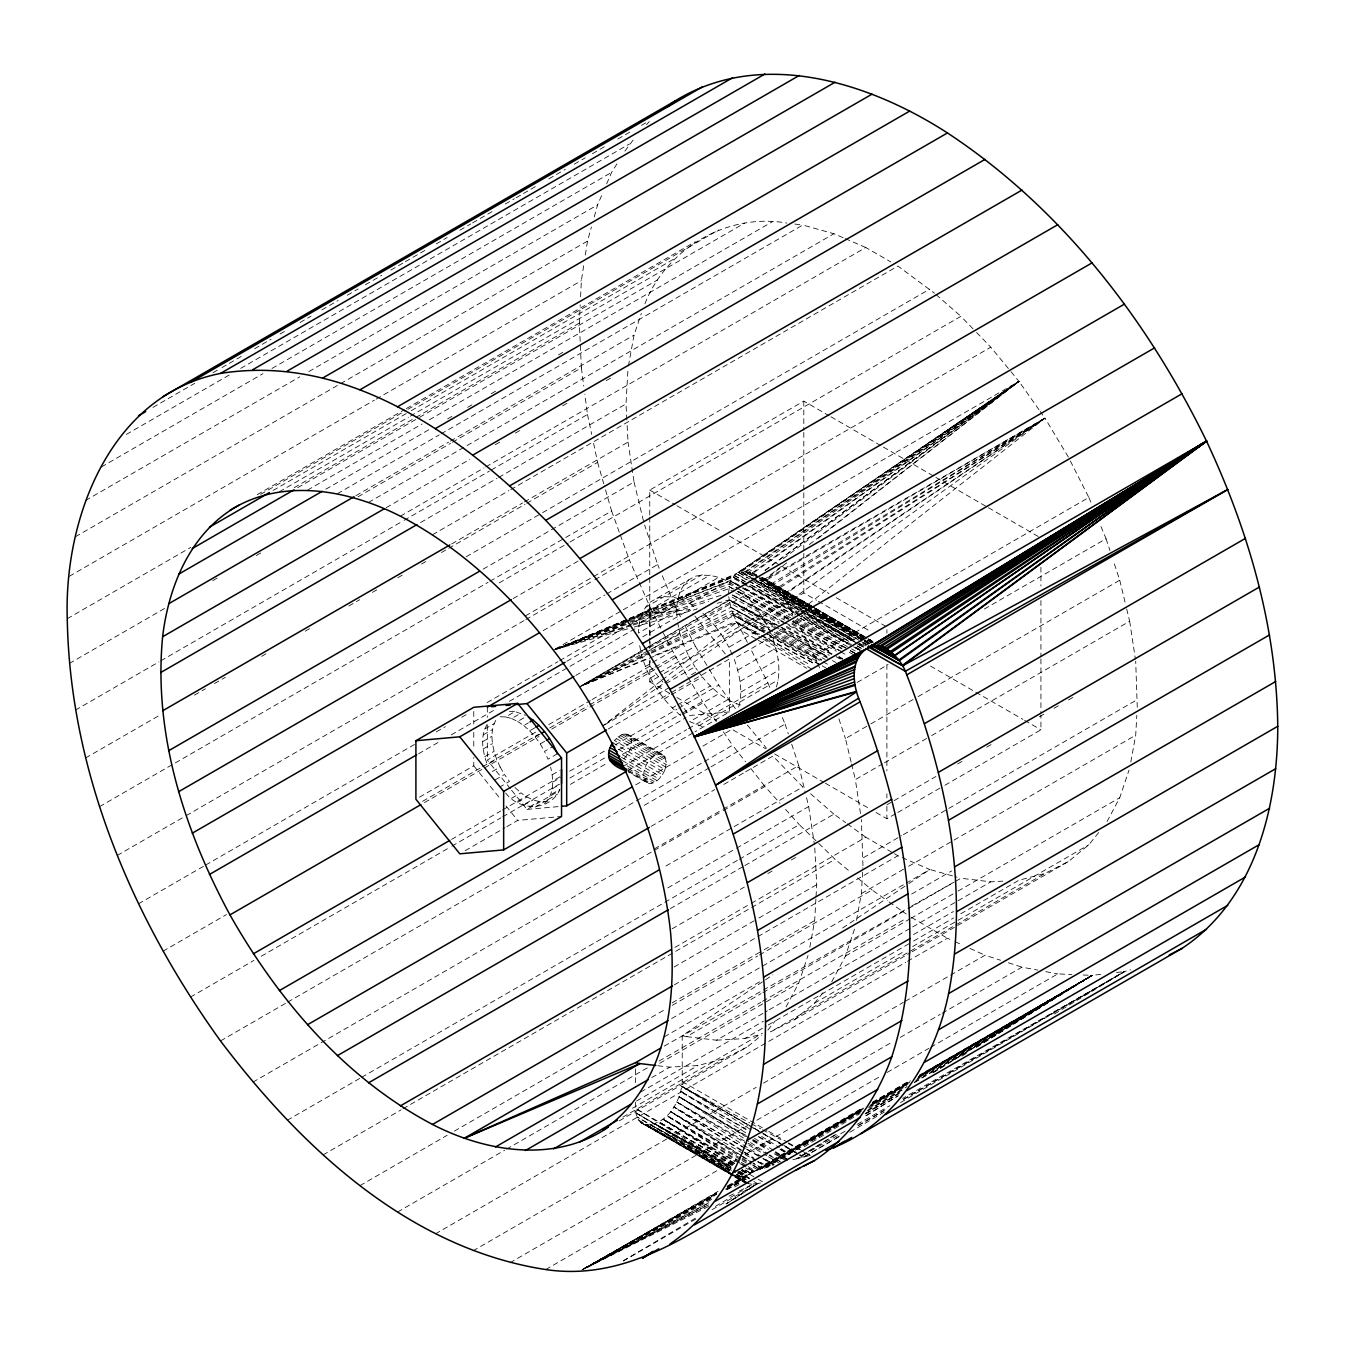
<?xml version="1.0" encoding="UTF-8"?>
<svg xmlns="http://www.w3.org/2000/svg" width="1345" height="1345" viewBox="0 0 1345 1345"><rect width="100%" height="100%" fill="white"/><g stroke="black" fill="none" stroke-linecap="round" stroke-linejoin="round"><path stroke-width="0.75" stroke-dasharray="5 3.75" d="M580.166 341.378L579.325 323.069L580.199 304.878M580.586 296.808L581.376 280.651L583.814 264.831M626.854 419.993L626.013 403.92L628.031 368.059M809.808 947.317L814.7 920.535L815.927 898.611M816.045 896.627L816.718 884.674L814.7 846.476M856.496 920.367L861.388 893.584L862.834 867.676M862.952 865.692L861.388 819.525M1130.809 761.993L1135.701 735.211L1136.811 715.288M1137.265 707.319L1135.701 661.152M664.985 769.693L666.515 762.195L663.842 755.251L627.409 734.236L622.046 734.437L614.346 740.456L664.985 769.693C662.16 776.368 655.973 784.908 647.718 783.16L628.468 772.047M643.885 1124.285C666.094 1127.345 681.259 1101 682.234 1081.498L682.234 1035.684L772.887 974.839M495.784 720.382C489.193 732.352 492.27 747.013 496.641 759.219L487.31 764.599C482.653 751.855 479.728 736.371 487.31 724.131M544.506 803.402C554.577 794.34 553.602 779.074 550.593 767.07M770.416 632.806C757.622 604.258 730.234 568.582 694.928 576.316L650.492 601.988C641.531 609.604 638.673 621.743 638.522 633.041L676.653 611.034C676.821 599.719 679.679 587.597 688.623 579.964M738.674 707.1C743.348 691.061 739.498 673.946 733.983 658.63L772.114 636.605C778.167 653.014 781.748 671.542 775.897 688.522M585.344 254.945L587.496 241.091L591.43 227.002M628.401 365.991L634.05 335.09L641.33 313.419M762.766 1158.617L773.661 1164.938C764.599 1169.41 745.433 1170.015 743.886 1181.919L734.942 1176.656M594.238 216.932L597.6 204.86L602.543 193.394M786.052 1006.884L798.745 983.044L808.026 955.471M831.748 981.766L845.433 956.093L854.697 928.521M1107.036 821.56L1119.746 797.72L1129.01 770.147M606.662 183.845L611.605 172.379L618.246 161.753M505.67 793.012C519.389 811.27 550.038 811.623 559.94 789.364L550.593 794.744M644.944 303.701C666.767 248.119 727.796 212.56 786.859 223.085M624.887 151.111L634.621 138.064M767.861 1030.102L775.241 1020.939M1098.68 832.555L1088.845 844.778L1068.367 861.54L1044.947 873.426L770.635 1031.8L794.054 1019.913L814.532 1003.151L823.14 992.459M646.558 124.631L649.215 121.638M1039.029 409.788L1018.955 381.341L736.118 573.777L730.402 580.485L728.502 592.842M623.979 758.748C629.494 752.881 634.89 742.171 628.821 735.042M619.221 1120.856L747.383 1046.864L761.556 1035.263M786.758 562.832L765.339 579.577L761.556 577.24M818.046 538.387L1018.955 381.341L1009.994 370.48M781.327 566.396L764.834 579.258L813.944 607.52M809.387 544.557L1018.955 381.341L622.634 610.142M660.647 681.158L602.963 725.762L663.035 683.815M662.295 679.897L736.455 622.55L814.28 663.724M783.328 558.612L1018.955 381.341L736.455 573.592L747.282 579.863M765.019 570.381L1018.955 381.341L738.792 572.55L747.786 577.93M765.137 570.431L1018.955 381.341L740.843 572.079L751.536 578.501M745.08 571.726L752.309 575.879L745.08 571.726L753.049 573.256L1018.955 381.341L745.08 571.726L741.835 571.877L750.964 576.971M759.337 577.19L752.107 573.004L1018.955 381.341L746.172 571.86L753.452 576.047M1068.367 457.065L1044.947 418.144L794.054 615.438L786.959 602.947L1044.947 418.144L1040.223 411.452M757.773 577.442L748.728 572.129L1018.955 381.341M664.749 682.621L740.271 629.897L756.411 639.211M803.89 608.545L782.336 596.054L1044.947 418.144L765.339 579.577L776.132 588.673L786.959 602.947L803.099 612.261M809.455 610.714L781.933 595.448L1044.947 418.144L766.331 580.183M842.626 928.016L907.135 884.724M908.884 883.547L929.798 869.509L957.035 877.159M726.586 1203.809L758.109 1183.432L761.724 1182.709M776.132 588.673L812.615 609.184L776.132 588.673L1044.947 418.144L771.105 584.016L813.053 607.873L761.152 578.266M792.894 1159.743L796.206 1158.902L835.43 1134.575M865.726 1115.778L897.804 1095.889M961.978 1056.077L969.123 1051.655M976.251 1047.234L1092.106 975.377L1102.244 974.2M836.187 1134.39L797.081 1158.684L846.19 1130.607M866.399 1115.61L898.393 1095.738M976.588 1047.15L1092.106 975.377L1082.019 974.94M865.104 1114.013L900.864 1092.174M933.027 1072.537L945.552 1064.887M952.697 1060.516L1092.106 975.377L919.61 1074.974M866.567 1113.475L898.796 1093.737M932.808 1072.923L1092.106 975.377L919.492 1075.462M865.407 1113.475L901.1 1091.72M933.245 1072.15L1092.106 975.377L919.812 1075.378M1054.48 1014.012L1124.504 971.578L1130.523 969.762M867.928 1110.701L902.007 1090.122M914.566 1082.557L1092.106 975.377L920.131 1075.378M867.475 1110.382L907.001 1086.626M914.196 1082.305L1092.106 975.377L917.845 1076.958M804.243 1146.73L860.01 1113.525M869.004 1108.179L906.799 1085.684M915.794 1080.338L1092.106 975.377L918.786 1076.605M861.321 1111.491L767.575 1166.771L760.497 1162.265M868.534 1107.238L908.211 1083.835M917.223 1078.522L1092.106 975.377L918.786 1076.807M623.273 1260.82L695.483 1218.133M715.338 1206.398L753.25 1183.987L758.109 1183.432M757.622 1161.828L766.7 1167.056L860.699 1111.693M871.543 1105.304L905.908 1085.062M918.551 1077.614L1092.106 975.377L918.147 1077.261M861.002 1110.617L761.69 1168.738L752.931 1163.24M870.03 1105.338L909.758 1082.086M860.144 1111.222L762.296 1168.519L753.469 1163.038M872.838 1103.791L907.27 1083.616M752.763 1165.258L759.908 1169.393L861.019 1110.348M871.846 1104.01L909.758 1081.868M849.956 1132.154L884.27 1112.08M900.528 1102.564L1124.504 971.578L1116.417 972.519M642.658 650.173L579.544 686.841L647.348 659.067M644.457 649.114L729.209 599.87L779.276 626.148M748.677 1168.654L754.041 1171.747L862.515 1108.751M873.073 1102.732L909.523 1081.447M863.389 1108.7L758.109 1170.049L750.947 1165.796M872.468 1103.404L908.766 1082.237M742.087 1169.948L749.333 1174.118L863.389 1108.011M872.249 1102.85L910.414 1080.741M861.775 1109.07L752.965 1172.235L745.752 1167.981M872.67 1102.749L908.934 1081.699M152.977 407.4L194.756 383.291M212.913 372.8L220.177 368.614M221.992 367.572L227.439 364.428M229.255 363.369L243.781 354.979M254.676 348.691L271.017 339.259M280.096 334.014L287.359 329.828M300.069 322.481L310.964 316.193M321.858 309.905L338.2 300.473M347.279 295.227L358.173 288.94M365.437 284.737L381.778 275.305M390.857 270.059L403.567 262.729M405.383 261.67L425.373 250.153M436.268 243.848L447.162 237.561M459.872 230.23L470.767 223.942M472.583 222.883L494.372 210.308M505.266 204.02L514.345 198.774M516.161 197.732L521.608 194.588M523.424 193.529L537.95 185.139M548.844 178.851L565.186 169.42M574.265 164.174L585.159 157.886M592.422 153.7L605.132 146.353M617.843 139.023L632.369 130.633M641.447 125.388L648.71 121.201M126.312 434.435L229.827 374.683M240.721 368.379L629.309 144.033M101.346 466.984L262.947 373.675M272.026 368.429L611.605 172.379M85.525 500.508L299.8 376.802M308.879 371.556L597.6 204.86M75.421 536.739L338.721 384.72M340.537 383.678L587.496 241.091M69.301 576.299L374.364 400.171M376.18 399.112L581.376 280.651M257.214 494.657L404.475 409.653M406.291 408.594L695.348 241.713M260.644 494.338L406.089 410.36M407.905 409.317L718.768 229.827M273.102 490.437L409.452 411.704M411.267 410.662L674.871 258.475M279.373 491.732L408.443 417.202M410.259 416.16L744.76 223.035M67.25 618.7L190.738 547.415M294.236 487.663L414.075 418.463M415.891 417.421L579.325 323.069M297.699 487.68L417.69 418.396M419.505 417.353L657.655 279.861M307.517 490.118L422.061 423.994M429.324 419.791L772.921 221.421M325.826 489.21L431.274 428.332M447.633 418.883L453.08 415.739M467.64 407.333L473.087 404.189M491.261 393.698L498.541 389.495M558.528 354.861L565.808 350.658M337.393 493.699L439.21 434.923M441.025 433.88L802.797 225.018L833.917 233.744L843.298 237.796M355.904 495.666L448.608 442.135M450.424 441.093L634.05 335.09M69.301 663.488L165.536 607.923M212.745 580.67L220.008 576.467M256.34 555.502L263.603 551.316M358.022 496.793L450.625 443.329M452.441 442.27L581.376 367.841L580.25 343.412M368.513 502.442L833.917 233.744M386.234 507.653L469.859 459.368M495.313 444.674L502.593 440.471M515.303 433.124L520.767 429.98M562.58 405.837L569.843 401.634M606.208 380.652L613.488 376.449M400.39 516.194L484.015 467.909M485.848 466.866L865.793 247.497L890.777 261.922M75.421 710.11L158.945 661.875M160.761 660.832L402.273 521.389M404.088 520.347L489.429 471.069M491.244 470.027L587.496 414.462L584.84 394.186M420.581 522.516L496.927 478.433M498.743 477.391L626.013 403.92M432.518 534.738L508.881 490.656M510.696 489.614L897.922 266.058L934.472 293.193M451.685 543.918L522.583 502.98M524.399 501.937L628.031 442.101L626.955 422.011M85.525 758.008L159.988 715.036M194.487 695.113L205.381 688.825M214.46 683.579L225.355 677.292M261.67 656.326L268.933 652.123M305.248 631.158L312.511 626.972M348.826 606.007L359.72 599.702M372.43 592.372L379.71 588.185M397.868 577.694L403.315 574.55M421.473 564.059L428.736 559.873M441.446 552.526L446.893 549.382M448.709 548.34L524.97 504.308M526.786 503.265L597.6 462.377L593.397 442.404M466.227 556.746L540.757 513.723M542.573 512.664L929.798 289.108M483.158 569.137L634.05 482.031L628.031 442.101M99.53 806.664L488.117 582.301M489.933 581.259L611.605 511.016L604.325 485.713M649.753 515.085L649.753 490.068L803.806 401.129L829.142 415.756M499.163 582.906L568.246 543.01M570.061 541.968L960.918 316.31L975.142 331.021M513.084 598.609L578.535 560.831M525.391 615.892L990.794 347.212L1008.716 368.917M117.234 855.454L184.416 816.667M186.232 815.625L523.995 620.617M525.811 619.574L592.994 580.788M594.809 579.729L629.309 559.806L620.112 534.436M543.128 630.637L604.931 594.944M606.746 593.902L657.655 564.513L644.625 525.021M555.367 648.979L620.818 611.202M645.365 607.469L702.241 574.634M138.451 903.84L203.835 866.113M205.65 865.054L414.462 744.491M436.268 731.915L445.346 726.67M461.688 717.238L468.951 713.035M487.109 702.561L557.923 661.673M559.739 660.614L623.29 623.929M625.106 622.886L650.526 608.209L629.309 559.806M641.599 614.615L710.311 574.954M566.85 661.236L626.501 626.787M628.317 625.744L650.005 613.219L689.682 609.672L693.516 614.463M639.295 623.239L677.426 601.215M656.797 598.34L664.094 596.659L672.181 596.961L680.789 599.282L718.936 577.257M418.53 753.772L440.353 741.179M451.264 734.874L494.893 709.689M509.436 701.283L674.871 605.771L662.345 575.761M680.789 599.282L689.682 603.501L727.813 581.494M575.794 675.425L635.445 640.993M642.675 636.807L689.682 609.672M484.721 729.04L494.069 723.644M500.138 716.734L505.67 716.935L515.017 711.555L525.475 715.305M483.141 734.942L492.489 729.545M505.67 716.935L511.571 718.533L520.918 713.136M482.62 741.667L491.951 736.27M511.571 718.533L517.657 721.424L523.894 717.826M646.289 648.307L581.343 685.799L647.264 648.912M648.105 647.264L729.276 600.408L772.82 625.375M680.789 715.624C661.774 700.207 648.256 678.519 641.599 655.032L645.23 652.93M647.046 651.888L679.746 633.007L677.813 623.609M702.863 613.354L707.184 617.17L745.315 595.146M483.141 748.997L492.489 743.6M517.657 721.424L523.743 725.56L528.417 722.853M484.721 756.714L494.069 751.334M523.743 725.56L529.644 730.789L535.882 727.191M645.365 666.548L650.812 663.388M652.628 662.345L683.512 644.524L679.746 633.007M707.184 617.17L715.254 626.198L753.402 604.174M419.522 797.148L473.776 765.809L473.776 757.454M510.36 788.708L487.327 760.043L536.117 731.865M548.777 724.568L590.354 700.56M592.153 699.518L650.005 666.128L650.005 660.025M162.93 951.251L226.498 914.566M422.599 801.334L480.72 767.793M482.536 766.734L538.824 734.236M549.718 727.948L587.849 705.94M589.665 704.881L653.216 668.196M655.032 667.137L675.005 655.62L661.824 630.082M529.644 730.789L535.192 736.959L541.413 733.378M424.482 802.578L482.653 768.987M484.469 767.945L539.009 736.455M551.736 729.108L588.084 708.109M589.917 707.067L655.351 669.272M657.167 668.23L695.348 646.188L684.185 624.147M650.492 677.93L657.755 673.727M659.571 672.685L688.623 655.906L683.512 644.524M715.254 626.198L722.568 636.319L760.698 614.295M492.371 771.509L500.155 767.02L496.641 759.219M535.192 736.959L540.186 743.903L546.423 740.305M649.753 661L649.753 681.848L662.446 674.517M664.262 673.475L803.806 592.91L816.465 600.223M495.128 779.898L504.476 774.501L509.469 781.428L500.138 786.825M557.351 753.788L548.02 759.185L544.506 751.384L553.854 745.987M656.797 688.859L664.06 684.655M665.876 683.613L694.928 666.834L697.366 670.213M732.285 654.83L728.872 647.231L767.003 625.223M604.779 724.72L669.76 687.211M691.414 674.702L696.828 671.575M608.243 728.956L669.709 693.482M671.508 692.44L729.36 659.033L729.36 711.942L695.012 731.764M664.094 698.98L669.541 695.836M671.357 694.777L702.241 676.955C713.085 689.884 726.636 702.073 743.583 705.721M511.571 798.241L520.918 792.844C528.888 798.913 539.429 803.991 549.533 800.51M552.173 774.787L559.957 770.298M672.181 707.991L675.812 705.89M677.628 704.847L710.311 685.984M737.749 670.129L775.897 648.122M451.533 839.398L500.626 811.052M502.442 810.009L560.613 776.418M569.708 771.173L606.057 750.174M615.153 744.928L676.955 709.252M678.771 708.193L718.768 685.109L736.488 710.21M517.657 802.36L527.005 796.98M552.711 782.134L560.495 777.645M190.385 997.133L253.936 960.431M261.199 956.245L450.054 847.216M451.87 846.156L500.895 817.861M502.711 816.802L559.016 784.303M569.91 778.015L606.225 757.05M618.935 749.72L680.671 714.061M682.487 713.018L702.46 701.485L716.364 721.71M523.743 805.268L533.091 799.871M552.173 788.842L559.957 784.354M682.604 714.582L718.936 693.616M740.069 681.411L778.2 659.403M529.644 806.849L538.992 801.452M511.638 790.305L527.005 809.404L559.537 790.625M570.381 784.37L606.528 763.489M622.802 754.091L686.068 717.574M535.192 807.067L544.523 801.67M548.02 799.653L557.351 794.256M465.202 850.679L504.997 827.713M506.813 826.671L517.657 820.4L561.538 816.482M727.813 699.635L689.682 721.66L705.452 727.729M740.843 692.12L778.974 670.096M623.441 766.179L686.622 729.696M688.438 728.654L767.861 682.806L750.174 647.903M816.886 661.471L814.532 655.856L1088.845 497.482L1069.292 458.914M698.559 725.896L736.707 703.872M740.069 701.922L778.2 679.914M628.132 770.382L693.213 732.806M635.681 784.892L695.684 750.258M702.947 746.055L732.033 729.276M220.496 1040.929L285.863 1003.185M287.679 1002.143L634.504 801.906M636.319 800.847L732.571 745.281L745.534 761.774M644.272 805.352L709.252 767.844M711.068 766.801L785.076 724.064L781.933 716.566M857.185 682.436L888.07 664.598M984.355 609.016L1106.061 538.74L1099.806 523.743M651.114 826.368L714.75 789.633M723.845 784.387L743.835 772.837M745.651 771.795L772.921 756.058L802.797 786.959L662.816 867.777M654.342 848.914L721.139 810.346M722.938 809.303L798.745 765.54L791.583 743.819M851.099 762.027L845.433 738.59L869.055 724.955M870.871 723.896L916.281 697.685M918.097 696.626L1119.746 580.216L1113.223 560.462M252.894 1082.153L652.375 851.503M654.191 850.46L721.391 811.674M723.207 810.615L764.969 786.506L780.066 803.284M667.893 887.835L734.673 849.283M736.472 848.241L808.681 806.546L805.84 794.828M860.481 813.54L855.353 779.596L882.606 763.876M884.422 762.817L929.849 736.606M931.665 735.547L1129.665 621.239L1125.883 605.603M287.208 1120.301L359.838 1078.354M361.654 1077.311L737.548 860.296M739.363 859.253L799.283 824.653L835.111 859.287L851.166 872.636M670.298 908.615L743.012 866.634M744.844 865.575L833.917 814.145L845.669 822.636M672.096 928.807L744.306 887.112M767.776 873.577L773.19 870.45M791.23 860.027L798.459 855.857M886.809 804.848L892.273 801.687M894.089 800.645L935.868 776.519M957.657 763.943L964.937 759.74M986.726 747.147L993.989 742.961M1039.416 716.734L1046.679 712.547M1053.942 708.344L1061.205 704.158M1068.485 699.955L1075.748 695.768M876.032 812.481L886.893 818.752L895.955 813.523M897.771 812.481L943.064 786.321M944.879 785.278L1040.929 729.814L1040.929 715.221M674.904 947.418L749.451 904.378M751.267 903.336L865.793 837.212L892.576 852.663M323.035 1154.918L401.113 1109.844M402.928 1108.801L749.77 908.547M751.586 907.505L835.111 859.287M674.114 966.988L757.151 919.055M758.95 918.013L816.718 884.674M863.406 857.723L901.553 835.682M903.369 834.64L946.964 809.471M948.78 808.429L1137.719 699.35M674.316 984.859L756.125 937.616M757.941 936.574L897.922 855.756L929.798 869.509L906.16 883.161M672.096 1002.866L762.363 950.747M764.162 949.704L814.7 920.535M861.388 893.584L906.799 867.357M908.615 866.314L952.21 841.129M954.025 840.087L1135.701 735.211M359.972 1185.634L447.128 1135.314M454.391 1131.111L665.035 1009.507M672.298 1005.303L757.638 956.026M759.454 954.984L872.048 889.986L887.414 900.797M671.643 1018.552L904.344 884.203M664.279 1036.861L761.758 980.589M911.675 894.038L951.638 870.955M664.279 1046.057L909.926 907.068M682.234 1035.684L686.606 1036.625L761.085 993.619M762.901 992.576L906.429 909.708M908.245 908.665L953.655 882.438M955.471 881.395L960.918 878.251L990.794 881.832L1002.866 881.143M397.548 1212.047L504.694 1150.194M506.51 1149.151L648.139 1067.375M659.05 1061.087L760.732 1002.378M762.548 1001.319L906.009 918.5M659.756 1063.29L764.464 1002.849M766.263 1001.806L798.745 983.044M845.433 956.093L909.018 919.392M910.834 918.349L956.245 892.122M958.06 891.079L1119.746 797.72M651.753 1077.58L669.81 1067.157L697.954 1065.543L723.946 1058.75L747.383 1046.864M686.606 1036.625L716.481 1040.206L767.356 1010.852M769.172 1009.792L910.868 927.983M912.683 926.94L956.278 901.772M958.094 900.713L990.794 881.832M640.657 1092.09L763.405 1021.225M913.507 934.573L953.47 911.506M636.588 1100.983L697.954 1065.543M716.481 1040.206L744.642 1038.592L766.448 1026.016M768.264 1024.957L911.776 942.105M913.591 941.046L953.555 917.979M960.818 913.776L1018.955 880.218L1044.947 873.426M632.469 1108.263L762.447 1033.229M814.532 1003.151L905.37 950.713M912.633 946.527L956.228 921.342M958.043 920.299L1088.845 844.778M622.87 1117.107L723.946 1058.75M794.054 1019.913L910.313 952.798M912.145 951.739L1068.367 861.54M435.36 1233.886L905.673 962.347M907.488 961.305L947.452 938.238L953.084 940.794M472.952 1250.867L756.226 1087.315M763.506 1083.129L903.319 1002.395M905.135 1001.352L948.713 976.184M950.528 975.142L985.028 955.219L1000.579 960.246M509.889 1262.804L747.77 1125.462M756.848 1120.217L893.03 1041.585M900.293 1037.398L940.256 1014.332M942.072 1013.289L1021.965 967.156L1037.886 970.148M545.717 1269.545L736.387 1159.457M745.466 1154.229L879.832 1076.639M887.095 1072.453L928.874 1048.343M930.69 1047.284L1057.792 973.898L1071.931 974.503M585.478 1267.881L718.045 1191.351M727.124 1186.105L863.305 1107.473M872.401 1102.244L908.716 1081.262M623.307 1260.954L695.735 1219.125M712.043 1209.71L757.319 1183.566L753.872 1181.448M839.347 1136.206L803.553 1157.036L796.206 1158.902M857.959 1125.614L886.574 1108.936M903.285 1099.42L1124.504 971.578L902.579 1098.394M838.423 1137.029L804.024 1156.935L799.922 1154.935M858.345 1125.513L883.682 1110.852M903.605 1099.336L1124.504 971.578M716.044 1193.166L581.847 1269.983L714.43 1197.941M728.738 1185.903L748.677 1174.488L741.499 1170.284M716.246 1193.149L581.847 1269.983L714.027 1196.798M727.141 1186.929L747.114 1175.496L739.884 1171.445M716.767 1193.065L581.864 1269.983L713.976 1196.646M727.712 1186.828L745.954 1176.421M857.101 1124.37L889.852 1105.674M716.28 1193.469L581.847 1269.999L716.414 1194.326M727.191 1187.265L745.349 1176.909L738.119 1172.672M715.641 1194.125L581.847 1269.999L716.65 1194.007M728.301 1186.946L744.575 1177.716L737.379 1173.647M911.742 906.026L957.27 880.303M727.578 1187.837L743.97 1178.59M725.51 1189.215L743.701 1178.993L736.556 1174.824M649.097 647.886L729.629 602.779L777.36 629.325M726.804 1189.518L743.331 1180.338L734.252 1175.127L749.232 1183.903L753.25 1183.987L738.355 1191.485M726.872 1189.669L743.381 1180.523M734.689 1186.929L742.053 1182.911M708.899 1202.682L585.563 1268.1L709.252 1202.749M581.393 685.866L649.652 649.988M651.501 649.013L730.823 607.318L769.575 627.644M708.546 1206.448L587.479 1267.276L708.109 1204.969M587.479 1267.192L708.327 1204.969M729.04 1196.159L736.488 1192.41M649.08 652.123L581.427 685.9L647.096 658.596M650.963 651.199L731.764 610.849L766.532 630.082M649.433 653.216L581.443 685.933L649.753 654.006M651.333 652.308L732.554 613.236L765.793 631.074M651.653 653.115L733.26 614.951L764.464 631.36M627.409 620.986L555.502 649.265L736.118 573.777L746.979 580.031M654.83 655.368L735.9 621.474L759.723 634.235M627.291 620.079L555.502 649.248L627.274 619.524M629.225 618.717L734 575.357L744.878 581.393M555.485 649.248L626.77 620.095M628.703 619.305L732.739 576.77L796.778 612.395M649.282 658.26L736.455 622.55L758.261 635.075M629.241 619.288L732.083 577.509L742.961 583.696M629.342 620.23L730.402 580.485L743.247 587.412M553.552 650.022L623.441 622.735M625.391 621.978L730.217 581.04L737.564 584.974M631.091 625.694L555.535 649.4L627.728 622.147M629.679 621.407L729.225 583.965L738.405 589.026M631.091 624.685L555.535 649.383L628.401 622.903M630.368 622.197L728.839 586.504L736.203 590.405M555.519 649.349L630.217 623.206M632.184 622.516L728.486 588.807L733.916 591.834M633.075 624.03L722.551 594.793M633.091 625.072L708.63 601.35M555.569 649.45L632.301 627.543M634.319 626.972L696.895 609.1M717.087 603.333L729.209 599.87L779.175 626.501M744.642 1038.592L760.631 1034.406M808.664 1155.775L804.024 1156.935L800.426 1154.851M729.36 711.942L689.682 715.49L680.721 704.343M527.005 809.404L562.496 806.243M509.469 711.337L515.017 711.555M794.828 224.06L802.797 225.018M657.856 1065.728L669.81 1067.157M1045.855 971.645L1057.792 973.898M662.429 754.444C649.786 752.931 638.69 772.164 646.306 782.353M1008.363 962.751L1021.965 967.156M753.049 573.256L756.546 574.668M845.164 238.603L865.793 247.497M954.967 941.635L962.482 945.031M969.997 948.427L985.028 955.219M781.126 627.123L836.758 656.31M838.624 657.285L842.323 659.235M776.956 631.511L830.487 659.605M832.32 660.563L836.018 662.497M783.58 621.844L732.184 594.776L786.943 624.5M785.413 622.802L838.658 650.846M840.49 651.804L847.838 655.671M771.795 635.227L819.525 660.328M738.035 591.38L791.398 619.625M793.231 620.6L842.895 646.911M850.259 650.812L857.622 654.712L850.477 650.492M744.928 588.891L792.726 614.43M800.09 618.347L851.57 645.835M853.403 646.827L860.766 650.745L855.386 647.567M781.041 627.493L834.707 656.091M836.573 657.083L840.272 659.05M761.556 635.21L814.717 663.69M767.625 632.066L821.173 660.815M823.022 661.807L828.554 664.783M750.998 1129.766L681.881 1086.39L749.72 1122.856M751.552 1123.848L760.715 1128.774M762.548 1129.766L780.89 1139.619M788.22 1143.569L799.216 1149.471M801.048 1150.463L810.211 1155.389L804.814 1152.262M745.096 588.404L792.827 614.127M800.174 618.078L847.905 643.818M855.252 647.769L860.766 650.745M732.117 1165.543L654.847 1123.865L730.873 1168.435M741.314 1170.52L748.677 1174.488M788.775 625.475L836.254 651.199M786.959 602.947L799.804 609.924M807.151 613.908L854.916 639.833M862.263 643.818L865.945 645.819M728.839 586.504L736.068 590.674M737.968 591.497L790.894 620.415M792.709 621.407L841.987 648.34M849.283 652.325L856.58 656.326M740.238 590.035L793.432 619.322M795.265 620.331L848.46 649.618M850.292 650.627L857.622 654.679M729.427 1170.671L650.913 1124.908L730.823 1168.923M738.086 1172.924L745.349 1176.909M740.843 572.079L755.369 580.115M757.185 581.107L809.841 610.243M811.657 611.252L862.515 639.363M864.331 640.371L873.409 645.398M781.933 595.448L809.337 610.58M811.169 611.588L862.313 639.833M864.146 640.842L869.627 643.868M782.336 596.054L804.276 608.142M811.59 612.177L862.767 640.405M864.6 641.414L868.248 643.431M737.951 591.531L790.759 620.667M792.575 621.676L841.735 648.794M768.937 628.367L730.823 607.318L728.738 596.692M776.199 632.385L825.208 659.453M773.863 634.134L821.459 660.445M772.618 631.444L730.823 607.318L733.26 614.951L764.498 632.217M766.331 633.243L819.643 662.698M811.287 611.723L862.649 640.22M864.482 641.229L869.98 644.289M752.124 585.428L799.283 611.605M801.099 612.614L853.705 641.817M855.521 642.826L862.784 646.777M774.653 625.089L729.209 599.87L772.77 625.021M781.933 629.124L829.209 655.334M741.482 571.928L750.628 577.022M752.46 578.047L805.605 607.637M812.935 611.706L858.732 637.211L807.622 608.629M798.611 613.404L849.838 641.901M857.152 645.97L860.817 648.004M735.732 592.859L784.606 620.112M791.852 624.147L838.91 650.408M779.192 630.334L826.94 656.881M811.489 608.932L777.006 589.682L1044.947 418.144L772.45 585.109L808.412 605.754M813.305 609.941L865.928 639.329M867.744 640.338L871.375 642.372M752.796 577.997L805.789 607.604M742.894 588.135L795.399 617.506M797.198 618.515L849.704 647.886M851.519 648.895L855.134 650.93M732.134 597.146L779.226 623.492M786.472 627.543L831.765 652.88M839.011 656.932L842.626 658.949M730.839 1166.384L654.847 1123.865L730.52 1166.619M733.159 1175.597L647.231 1125.059L729.141 1170.856M736.421 1174.925L743.701 1178.993M814.448 610.21L861.876 636.857M814.532 610.277L865.709 639.077M867.542 640.102L871.207 642.17M650.913 1124.908L735.564 1172.638M739.531 1171.697L746.744 1175.782M635.563 1102.211C635.412 1109.238 635.143 1117.611 641.01 1122.621L733.008 1174.723M734.807 1175.732L749.232 1183.903L734.975 1175.395M814.868 608.915L862.279 635.882M869.576 640.035L873.224 642.103M744.777 584.722L795.534 613.589M797.333 614.615L848.09 643.482L801.284 616.329M733.075 1175.833L641.01 1122.621L732.756 1174.706M734.555 1175.732L748.93 1183.903M748.728 572.129L757.756 577.308M759.572 578.35L808.362 606.309M815.574 610.445L866.18 639.43M867.979 640.472L871.594 642.54L867.962 640.371M808.412 608.024L859.085 637.076M757.168 581.41L807.975 610.479M809.791 611.521L856.967 638.505M864.23 642.658L871.493 646.811M734 575.357L748.492 583.663M750.308 584.688L797.417 611.672M804.68 615.808L849.973 641.75M857.236 645.903L864.482 650.038M747.232 585.041L732.739 576.77L747.181 585.092M799.703 615.035L749.03 586.067L799.468 615.287M801.519 616.077L853.991 646.071M855.807 647.096L863.053 651.232M747.383 642.389L733.26 614.951L767.743 634.672M769.559 635.714L820.4 664.766M822.215 665.809L825.847 667.877M815.759 608.562L866.701 637.883L815.289 608.478M868.517 638.925L872.148 641.027M815.608 609.89L862.364 636.74M808.345 608.024L858.967 637.059M774.636 626.417L827.259 656.579L780.033 629.208M765.524 639.245L810.934 665.338M647.231 1125.059L732.437 1174.084M830.958 416.799L881.631 446.069M883.446 447.112L934.136 476.365M935.935 477.425L986.625 506.678M988.44 507.721L1040.929 538.034M649.753 490.068L675.106 504.694M676.905 505.737L722.164 531.863M729.41 536.05L780.083 565.303M781.899 566.363L828.957 593.532M836.203 597.701L886.893 626.972L886.893 633.226M818.281 601.265L870.77 631.578M930.505 666.061L973.965 691.145M975.764 692.187L1022.839 719.356M1024.638 720.416L1040.929 729.814M814.263 607.587L761.741 577.274L814.414 607.755M868.332 639.026L873.325 642.002L868.954 639.329L872.552 641.397M761.135 578.232L812.918 608.142M814.734 609.184L862.246 636.639L815.709 609.117M869.273 640.64L872.905 642.742M760.732 580.25L806.227 606.511M813.372 610.68L862.633 639.06L813.859 610.327M864.297 640.069L873.544 645.365L864.516 640.035M757.067 581.443L807.555 610.58M809.371 611.622L859.875 640.758M861.657 641.8L870.686 647.012M804.882 613.303L856.899 643.33M858.698 644.356L864.078 647.466M748.778 581.074L799.451 610.277M801.267 611.319L853.739 641.565M742.776 588.303L789.448 615.253M796.627 619.406L848.695 649.467M737.867 591.716L784.808 618.818M792.02 622.987L844.374 653.216M732.134 594.927L779.226 622.13M786.472 626.316L831.765 652.459M839.011 656.629L842.626 658.731M774.434 632.486L821.694 659.773M733.26 614.951L762.346 631.746M769.609 635.95L820.517 665.338M758.21 640.254L806.63 668.213M649.753 681.848L669.675 693.347M676.905 697.517L716.734 720.516M733.025 729.915L765.608 748.728M774.653 753.957L823.527 782.168M825.342 783.21L868.786 808.295M894.358 853.688L897.922 855.756M625.778 733.849L664.985 756.478M623.979 733.916L665.825 758.076M622.046 734.437L666.33 760.009M620.062 735.379L666.515 762.195M618.078 736.724L666.33 764.599M616.144 738.439L665.825 767.121M612.715 742.726L663.842 772.232M911.439 917.441L947.452 938.238M618.296 749.199L662.429 774.67M622.416 754.78L660.798 776.939M621.575 757.353L658.983 778.957M622.046 760.446L657.066 780.655M627.073 765.843L655.065 782.017M628.065 768.499L653.082 782.958M628.401 770.332L651.165 783.462M628.35 771.408L649.349 783.547M682.234 1081.498L766.953 1130.422M768.752 1131.448L786.791 1141.855M788.59 1142.897L802.999 1151.236M761.438 1132.877L681.881 1086.39L751.939 1126.841M753.721 1127.883L798.627 1153.825M745.735 1132.742L680.822 1091.535L746.223 1129.296M758.933 1136.643L773.459 1145.032M780.722 1149.235L789.818 1154.481M746.122 1135.483L679.107 1096.78L748.761 1141.434M753.368 1139.669L767.861 1148.042M775.107 1152.228L789.599 1160.601M761.942 1156.952L676.77 1101.975L767.356 1154.279M769.172 1155.338L781.848 1162.652L769.659 1154.834M745.466 1148.277L673.895 1106.952L756.193 1160.264M747.265 1149.319L761.573 1157.574M763.372 1158.617L774.098 1164.804L763.674 1158.079M743.112 1153.455L670.567 1111.575L740.641 1156.919M744.928 1154.498L755.806 1160.785M740.238 1158.028L666.885 1115.694L740.103 1162.786M742.02 1159.054L750.964 1164.232M733.462 1164.03L662.95 1119.174L737.968 1162.467M739.75 1163.509L746.895 1167.628M732.89 1164.652L635.563 1108.448L731.461 1167.124M741.902 1169.847L756.327 1178.186M758.126 1179.212L763.54 1182.339M733.042 1164.72L658.899 1121.932L732.521 1165.022M730.133 1169.999L635.916 1112.92L731.159 1167.88M738.338 1172.016L749.131 1178.237M729.629 1170.352L636.958 1116.854L733.193 1174.336M736.909 1174.555L745.987 1179.8M638.69 1120.116L732.924 1174.504M641.01 1122.621L733.479 1175.934M734.807 1176.673L746.172 1183.247M816.247 608.814L861.657 635.092M762.027 577.543L810.06 605.401M811.859 606.444L866.953 638.404M805.689 609.571L855.975 638.707M863.171 642.876L866.752 644.944M749.081 580.905L799.619 610.176M801.435 611.218L853.772 641.548M734.807 1176.841L745.718 1183.146M752.107 573.004L760.328 577.476M814.851 609.1L866.146 639.312M681.881 1086.39L747.265 1124.353M754.528 1128.573L761.791 1132.793M763.607 1133.835L783.58 1145.436M785.396 1146.495L798.106 1153.876M744.626 1148.075L673.895 1106.952L742.827 1150.967M746.441 1149.118L760.951 1157.557M635.916 1112.92L735.715 1170.907M737.531 1171.949L752.057 1180.389M763.237 1133.936L783.126 1145.553M784.942 1146.612L797.602 1154.01M799.401 1155.069L803.015 1157.171M680.822 1091.535L745.735 1129.43M758.345 1136.794L772.77 1145.217M779.982 1149.42L788.994 1154.682M759.572 578.501L812.044 609.268M761.875 577.493L808.53 604.897M738.792 572.55L749.518 578.854M751.317 579.914L801.351 609.335M803.133 610.378L854.966 640.859L803.268 609.604M750.678 1138.862L679.107 1096.78L745.55 1136.575M752.46 1139.904L768.567 1149.37M775.729 1153.59L788.254 1160.954M734.757 1163.677L662.95 1119.174L734.958 1161.626M676.77 1101.975L746.996 1143.939M748.795 1145.015L766.801 1155.775M768.6 1156.851L779.411 1163.307M740.221 1159.39L666.885 1115.694L739.464 1161.172M742.003 1160.466L749.165 1164.72M754.982 582.234L805.302 612.328M807.101 613.404L857.421 643.498M859.22 644.574L866.399 648.862M752.746 1140.879L767.104 1149.487M774.283 1153.775L786.859 1161.307M753.318 579.577L801.486 608.528M737.245 1174.303L746.139 1179.683M738.573 1171.478L749.232 1178.001M662.95 1119.174L735.026 1163.543M745.567 1170.032L750.846 1173.277M736.455 622.55L761.253 637.9M763.018 638.993L812.599 669.709M741.129 1155.372L670.567 1111.575L751.183 1162.13M742.894 1156.481L751.704 1161.946M745.264 1170.184L750.51 1173.445M761.64 1136.441L779.36 1147.554M781.126 1148.664L789.986 1154.229M741.229 1162.282L746.542 1165.611M748.308 1166.72L755.402 1171.159M754.511 1138.324L773.812 1150.58M775.561 1151.69L787.851 1159.491M742.272 1169.629L749.333 1174.118M744.592 1152.11L753.435 1157.742M750.51 1142.561L767.928 1153.724M741.835 1163.896L747.063 1167.275M748.812 1168.385L754.041 1171.747M757.941 1161.391L766.7 1167.056M742.39 1158.045L751.149 1163.728M752.914 1164.854L759.908 1169.393M689.682 603.501L697.08 608.528M889.129 901.991L906.211 914.012M847.333 823.863L865.793 837.212M857.589 877.966L872.048 889.986M936.019 294.555L960.918 316.31M810.581 793.752L833.917 814.145M515.017 787.615L520.918 792.844M976.571 332.484L990.794 347.212M785.547 809.387L799.283 824.653M747.332 725.022L766.515 748.291M694.793 616.044L728.082 657.453M650.005 666.128L662.799 682.049M473.776 765.809L500.878 799.535M506.056 805.958L517.657 820.4M750.712 768.365L764.969 786.506M698.576 671.895L702.241 676.955M723.307 731.814L732.571 745.281M695.348 646.188L708.126 667.423M709.185 669.188L718.768 685.109M675.005 655.62L686.622 675.022M687.682 676.787L702.46 701.485M722.568 636.319L728.872 647.231M688.623 655.906L694.928 666.834M540.186 743.903L544.506 751.384M500.155 767.02L504.476 774.501M650.526 608.209L660.883 628.266M796.845 620.953L814.532 655.856M674.871 605.771L680.452 616.8M1088.845 497.482L1091.972 504.98M817.659 663.354L820.013 668.986M767.861 682.806L770.197 688.421M657.655 564.513L659.218 568.262M611.605 511.016L619.389 532.486M1106.061 538.74L1109.978 550.593M838.91 718.835L845.433 738.59M785.076 724.064L788.321 733.933M597.6 462.377L603.77 483.78M1119.746 580.216L1125.412 603.653M851.587 763.977L855.353 779.596M798.745 765.54L805.369 792.877M634.05 482.031L643.969 523.037M587.496 414.462L591.699 434.418M639.682 645.634L641.599 655.032M1129.665 621.239L1135.399 659.151M808.681 806.546L814.397 844.475M581.376 367.841L583.764 386.082M676.653 611.034L677.308 619.944M1040.929 567.22L1040.929 585.983M1040.929 600.576L1040.929 656.848M1040.929 658.932L1040.929 713.136M886.893 664.497L886.893 770.803M886.893 793.735L886.893 797.904M886.893 806.243L886.893 818.752M803.806 401.129L803.806 430.316M803.806 432.401L803.806 490.757M803.806 492.842L803.806 551.215M803.806 553.299L803.806 592.91M650.005 613.219L650.005 639.682M650.005 641.716L650.005 649.854M649.753 517.169L649.753 575.525M649.753 577.61L649.753 635.983M649.753 638.068L649.753 648.492M635.563 1068.888L635.563 1087.634M487.327 707.151L487.327 717.322M487.327 725.459L487.327 760.043M473.776 711.488L473.776 724.03M473.776 732.386L473.776 749.098M757.319 1183.566L726.014 1203.909L757.504 1183.55M869.727 643.33L860.565 638.236L869.812 643.28M741.078 587.126L730.217 581.04L740.994 587.261M806.596 606.999L759.555 580.031L806.529 606.982M863.894 646.104L856.748 641.901L863.91 646.071"/><path stroke-width="1.5" d="M669.995 1244.007C768.869 1175.496 775.779 1038.76 757.504 930.538C729.259 776.922 652.695 633.596 545.717 520.347C461.57 435.309 346.573 353.247 220.496 373.422C110.374 395.094 63.972 517.741 67.25 618.7C69.856 771.509 132.18 918.215 220.496 1040.929C300.977 1147.235 409.014 1248.53 545.717 1269.545C648.811 1285.013 728.603 1201.32 814.397 1160.634C851.435 1136.206 876.94 1098.058 891.802 1056.766C929.361 939.953 903.235 813.321 860.094 701.821C852.646 685.227 849.569 659.184 867.475 648.206L1206.549 441.16C1147.268 319.488 1061.339 207.92 947.452 132.953C869.072 82.23 760.833 47.882 675.005 100.993L162.93 396.64M825.813 1150.362C893.685 1128.035 934.842 1060.65 948.595 993.585C969.627 886.17 945.938 775.325 906.765 674.871C902.646 662.261 893.366 651.703 881.244 646.256M861.069 1133.684L1182.07 948.36C1254.313 900.461 1277.75 808.362 1277.75 726.3C1276.741 627.258 1248.362 530.333 1206.549 441.16L694.474 736.808L856.513 691.885L715.691 785.177L860.094 701.821M608.394 1127.11C555.72 1163.324 486.268 1152.262 432.518 1124.454C344.858 1078.253 278.23 1000.092 229.961 914.886C184.315 830.285 153.246 733.815 162.627 636.74C168.68 585.243 191.41 530.871 239.04 505.165M626.72 771.038C610.428 765.725 603.518 757.067 612.715 742.726M561.521 783.462L561.521 769.407M602.963 1130.237C666.33 1086.34 677.392 1001.05 670.298 929.849C660.412 842.945 626.568 760.127 579.544 686.841C533.578 617.725 474.617 555.031 400.39 516.194C348.456 489.799 281.912 477.324 229.961 510.411M666.851 107.381L675.005 100.993M902.428 665.371L1206.549 441.16L867.475 648.206M873.746 646.457L899.334 660.563L1206.549 441.16L870.686 647.012M873.275 645.886L898.847 660.025L1206.549 441.16L875.376 646.407L871.493 646.811M878.638 646.424L894.963 655.536L1206.549 441.16L878.823 646.676L875.376 646.407L898.847 660.025M890.121 651.602L1206.549 441.16L902.68 665.758L867.777 646.811M653.216 1251.489L642.54 1258.18L658.781 1248.799M642.54 1258.18L653.048 1251.388M878.823 646.676L883.228 647.853L1206.549 441.16L894.728 655.318L878.302 646.088M880.286 647.063L1206.549 441.16L891.466 652.476L879.613 645.751M715.691 785.177L858.648 698.24M844.391 1141.333L833.614 1147.857L851.755 1137.382M190.385 382.468L702.46 86.82M138.451 415.79L145.714 411.604M220.496 373.422L732.571 77.775M252.894 369.623L764.969 73.975M287.208 371.102L799.283 75.454M323.035 377.844L835.111 82.196M359.972 389.781L872.048 94.133M397.548 406.762L909.64 111.114M209.467 527.173L269.471 492.522M192.251 548.558L294.067 489.782M178.582 574.231L322.195 491.312M435.36 428.601L947.452 132.953M168.646 603.77L354.071 496.725M472.952 455.013L985.028 159.382M162.627 636.74L384.418 508.696M160.61 672.601L416.95 524.617M509.889 485.73L1021.965 190.082M162.627 710.799L449.869 544.96M545.717 520.347L1057.792 224.699M168.646 750.729L479.526 571.238M580.031 558.494L1092.106 262.847M178.582 791.734L511.268 599.668M192.251 833.211L539.479 632.738M612.429 599.719L1124.504 304.071M415.908 740.725L473.776 707.302L517.657 703.385L561.538 757.975L561.538 816.482L503.652 849.905L459.788 853.823L415.908 799.233L415.908 740.725L459.788 736.808L517.657 703.385M487.327 707.151L565.051 662.278M209.467 874.469L416.715 754.814M516.564 704.528L527.005 703.603L573.996 676.468M642.54 643.515L1154.615 347.867M529.98 721.962L533.091 720.163C544.002 728.956 552.139 740.843 557.351 753.788M535.882 727.191L538.992 725.392M541.413 733.378L544.523 731.579M229.961 914.886L420.834 804.68M546.423 740.305L549.533 738.506M669.995 689.397L1182.07 393.749M562.496 806.243L566.682 805.857L566.682 752.965L606.444 729.999M503.652 849.905L503.652 791.398L561.538 757.975M253.381 953.807L449.718 840.44M566.682 805.857L626.333 771.425M279.373 990.609L632.049 786.993M906.765 674.871L1227.766 489.546L902.68 665.758L868.551 645.987M307.517 1024.739L649.299 827.427M337.393 1055.657L659.184 869.879M733.395 833.984L877.797 750.611M924.486 723.66L1245.47 538.353M368.513 1082.843L668.482 909.657M747.4 882.639L891.802 799.266M938.474 772.316L1259.475 586.992M400.39 1105.893L671.273 949.503M757.504 930.538L901.907 847.165M948.595 820.215L1269.579 634.89M432.518 1124.454L672.5 985.902M655.856 1065.492L639.934 1063.576L464.412 1138.206L668.011 1020.653M763.624 977.159L908.026 893.786M954.715 866.836L1275.699 681.511M464.412 1138.206L635.563 1062.634L660.698 1048.125M495.532 1146.949L639.934 1063.576L635.563 1062.634M525.391 1150.53L648.139 1079.665M765.675 1021.931L910.077 938.575M956.766 911.624L1277.75 726.3M553.552 1148.916L631.175 1104.111M579.544 1142.107L617.456 1120.234M763.624 1064.349L908.026 980.976M954.715 954.025L1275.699 768.701M757.504 1103.909L901.907 1020.536M948.595 993.585L1269.579 808.261M747.4 1140.14L891.802 1056.766M938.474 1029.816L1259.475 844.492M733.395 1172.621L877.797 1089.248M924.486 1062.298L1245.47 876.974M715.691 1200.967L860.094 1117.594M906.765 1090.644L1227.766 905.319M694.474 1224.858L838.876 1141.485M885.548 1114.534L1206.549 929.21M1227.766 489.546L905.319 671.289L865.861 648.509M1169.259 954.967L1182.07 948.36M796.089 1170.083L799.754 1168.183M803.419 1166.3L814.397 1160.634M866.399 648.862L694.474 736.808L856.345 691.431M864.482 650.038L694.474 736.808L855.05 685.294M863.053 651.232L694.474 736.808L854.882 684.487M862.599 651.737L694.474 736.808L854.563 681.999M860.565 653.956L694.474 736.808L854.394 678.653M859.455 655.688L694.474 736.808L854.243 675.493M858.413 657.318L694.474 736.808L854.478 672.181M858.127 657.839L694.474 736.808L854.663 669.457M857.017 660.513L694.474 736.808L855.084 666.952M856.345 662.076L694.474 736.808L855.302 666.044M491.497 706.764L495.683 706.394M506.124 705.469L510.293 705.099M616.144 763.254L612.715 762.951M883.228 647.853L886.708 649.4L1206.549 441.16L885.262 648.761L881.631 646.659M873.645 646.323L899.334 660.563M878.52 646.272L894.963 655.536M878.537 646.037L894.728 655.318L878.369 645.886M611.303 745.164L614.799 747.181M610.159 747.702L617.153 751.754M609.319 750.275L619.826 756.344M608.797 752.796L621.054 759.875M608.629 755.201L622.634 763.271M608.797 757.386L622.802 765.473M609.319 759.32L626.82 769.424M610.159 760.917L626.602 770.399M528.518 717.07L533.091 720.163M527.005 703.603L566.682 752.965M459.788 736.808L503.652 791.398M891.466 652.476L880.521 646.256L891.466 652.476"/></g></svg>
